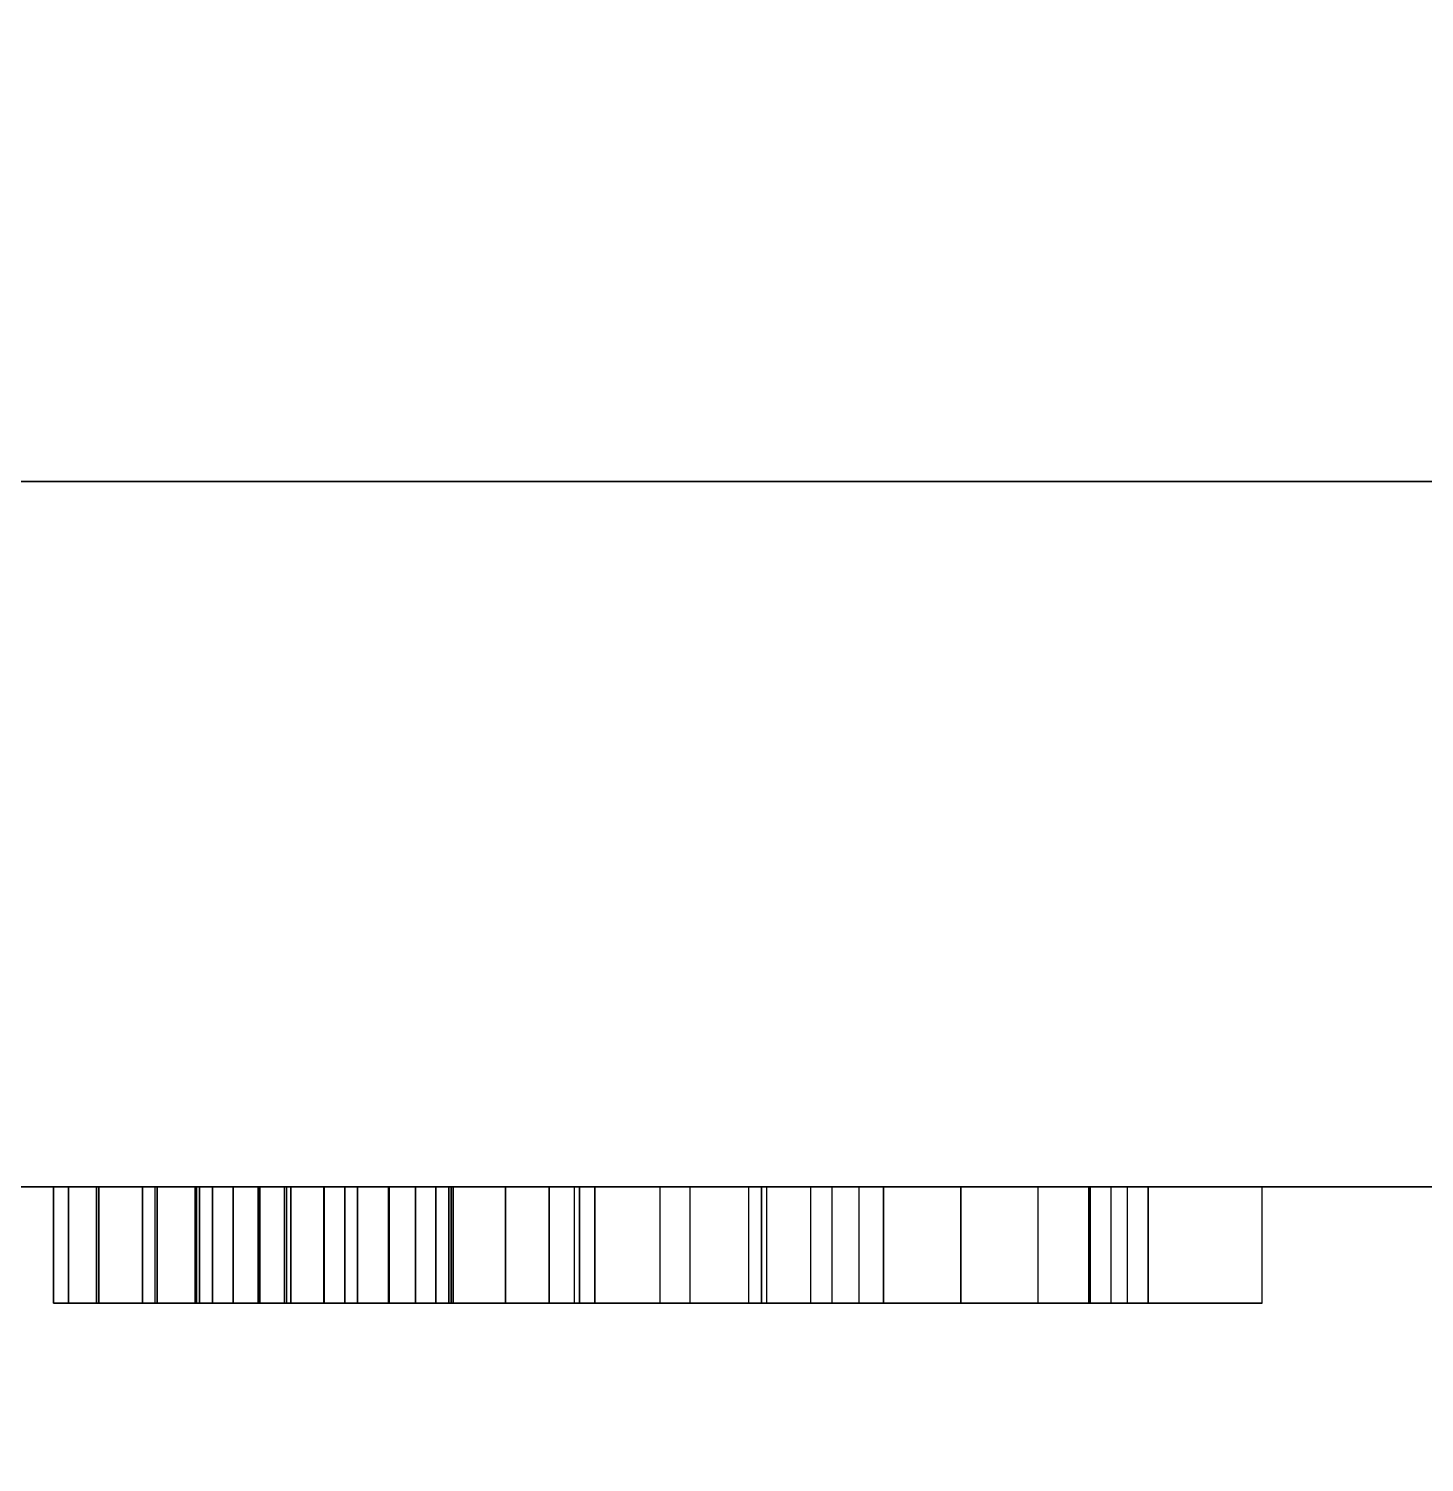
# Model space of a CAD drawing. Extents: x -1 to 891, y -1591 to 1.
# Drawn here: x 548.28 to 567.46, y -913.78 to -894.09 of the extents above; entities that cross this region are included whole.
import ezdxf

# ---------------------------------------------------------------- set-up
doc = ezdxf.new("R2010")
doc.units = 0
doc.linetypes.add('NASCOSTA', pattern=[9.525, 6.35, -3.175])
for name, color, linetype in [('IQ_200_2D', 1, 'Continuous'), ('IQ_200_3D', 1, 'Continuous'), ('IQ_204_2D', 7, 'Continuous'), ('IQ_BLACK_3D', 250, 'Continuous'), ('IQ_GLASS_3D', 142, 'Continuous'), ('IQ_WHITE_3D', 7, 'Continuous')]:
    doc.layers.add(name, color=color, linetype=linetype)

msp = doc.modelspace()

# ---------------------------------------------------------------- linework, layer by layer
at = {"layer": 'IQ_200_2D', "transparency": 33554687}
msp.add_line((0, -910), (890, -910), dxfattribs=at)
at = {"layer": 'IQ_204_2D', "linetype": 'NASCOSTA', "ltscale": 5, "transparency": 33554687}
msp.add_arc((902.296, -856.883), 734.22, 184.148691, 269.0404, dxfattribs=at)

# ---------------------------------------------------------------- meshes
at = {"layer": 'IQ_200_3D', "transparency": 33554687}
mesh = msp.add_polyface(dxfattribs=at)
corners = [(890, 0, 130), (890, -835, 130), (160, -835, 130), (160, -910, 130), (0, -910, 130), (0, 0, 130)]
mesh.append_faces([[corners[k] for k in face] for face in [(0, 1, 2, 5)]], dxfattribs={"vtx2": -1})
mesh.append_faces([[corners[k] for k in face] for face in [(2, 3, 4, 5)]], dxfattribs={"vtx3": -1})
mesh = msp.add_polyface(dxfattribs=at)
corners = [(890, 0, 950), (0, 0, 950), (0, -910, 950), (160, -910, 950), (160, -835, 950), (890, -835, 950)]
mesh.append_faces([[corners[k] for k in face] for face in [(2, 3, 4, 1)]], dxfattribs={"vtx2": -1})
mesh.append_faces([[corners[k] for k in face] for face in [(4, 5, 0, 1)]], dxfattribs={"vtx3": -1})
mesh = msp.add_polyface(dxfattribs=at)
corners = [(170, -835, 950), (170, -910, 950), (890, -910, 950), (890, -835, 950)]
mesh.append_faces([[corners[k] for k in face] for face in [(0, 1, 2, 3)]])
mesh = msp.add_polyface(dxfattribs=at)
corners = [(890, -835, 130), (890, -910, 130), (170, -910, 130), (170, -835, 130)]
mesh.append_faces([[corners[k] for k in face] for face in [(0, 1, 2, 3)]])
mesh = msp.add_polyface(dxfattribs=at)
corners = [(250, -835, 135), (250, -910, 135), (810, -910, 135), (810, -835, 135)]
mesh.append_faces([[corners[k] for k in face] for face in [(0, 1, 2, 3)]])
mesh = msp.add_polyface(dxfattribs=at)
corners = [(810, -835, 945), (810, -910, 945), (250, -910, 945), (250, -835, 945)]
mesh.append_faces([[corners[k] for k in face] for face in [(0, 1, 2, 3)]])
mesh = msp.add_polyface(dxfattribs=at)
corners = [(890, -910, 950), (170, -910, 950), (170, -910, 130), (890, -910, 130), (250, -910, 135), (250, -910, 945), (810, -910, 945), (810, -910, 135)]
mesh.append_faces([[corners[k] for k in face] for face in [(3, 7, 4, 2), (2, 4, 5, 1)]], dxfattribs={"vtx0": -1, "vtx2": -1})
mesh.append_faces([[corners[k] for k in face] for face in [(6, 7, 3, 0), (5, 6, 0, 1)]], dxfattribs={"vtx1": -1, "vtx3": -1})
at = {"layer": 'IQ_BLACK_3D', "transparency": 33554687}
mesh = msp.add_polyface(dxfattribs=at)
corners = [(810, -910, 135), (810, -910, 945), (250, -910, 945), (250, -910, 135), (415, -910, 227.039), (263.776, -910, 227.039), (263.776, -910, 867.039), (796.223, -910, 867.039), (796.223, -910, 227.039), (645, -910, 227.039), (616.716, -910, 255.323), (530, -910, 255.323), (443.284, -910, 255.323)]
mesh.append_faces([[corners[k] for k in face] for face in [(0, 8, 9, 3), (8, 0, 1, 7)]], dxfattribs={"vtx0": -1, "vtx2": -1})
mesh.append_faces([[corners[k] for k in face] for face in [(10, 11, 9)]], dxfattribs={"vtx1": -1})
mesh.append_faces([[corners[k] for k in face] for face in [(4, 5, 3, 9)]], dxfattribs={"vtx1": -1, "vtx2": -1, "vtx3": -1})
mesh.append_faces([[corners[k] for k in face] for face in [(2, 3, 5, 6), (1, 2, 6, 7)]], dxfattribs={"vtx1": -1, "vtx3": -1})
mesh.append_faces([[corners[k] for k in face] for face in [(11, 12, 4, 9)]], dxfattribs={"vtx2": -1, "vtx3": -1})
at = {"layer": 'IQ_GLASS_3D', "transparency": 33554687}
mesh = msp.add_polyface(dxfattribs=at)
corners = [(250, -900.31, 135), (250, -900.31, 945), (810, -900.31, 945), (810, -900.31, 135)]
mesh.append_faces([[corners[k] for k in face] for face in [(0, 1, 2, 3)]])
mesh = msp.add_polyface(dxfattribs=at)
corners = [(810, -900.31, 135), (810, -910, 135), (250, -910, 135), (250, -900.31, 135)]
mesh.append_faces([[corners[k] for k in face] for face in [(0, 1, 2, 3)]])
mesh = msp.add_polyface(dxfattribs=at)
corners = [(250, -900.31, 945), (250, -910, 945), (810, -910, 945), (810, -900.31, 945)]
mesh.append_faces([[corners[k] for k in face] for face in [(0, 1, 2, 3)]])
mesh = msp.add_polyface(dxfattribs=at)
corners = [(415, -910, 227.039), (443.284, -910, 255.323), (530, -910, 255.323), (616.716, -910, 255.323), (645, -910, 227.039), (796.223, -910, 227.039), (796.223, -910, 867.039), (263.776, -910, 867.039), (263.776, -910, 227.039)]
mesh.append_faces([[corners[k] for k in face] for face in [(7, 1, 2)]], dxfattribs={"vtx0": -1, "vtx2": -1})
mesh.append_faces([[corners[k] for k in face] for face in [(2, 3, 6, 7)]], dxfattribs={"vtx1": -1, "vtx3": -1})
mesh.append_faces([[corners[k] for k in face] for face in [(8, 0, 1, 7)]], dxfattribs={"vtx2": -1})
mesh.append_faces([[corners[k] for k in face] for face in [(3, 4, 5, 6)]], dxfattribs={"vtx3": -1})
at = {"layer": 'IQ_WHITE_3D', "transparency": 33554582}
mesh = msp.add_polyface(dxfattribs=at)
corners = [(547.145, -910, 196.821), (547.145, -910, 191.632), (545.211, -910, 191.709), (545.211, -910, 196.821), (547.145, -910, 185.594), (545.211, -910, 185.594), (553.597, -910, 187.723), (555.434, -910, 186.86), (554.834, -910, 186.179), (553.23, -910, 187.442), (555.852, -910, 187.665), (553.879, -910, 188.09), (554.056, -910, 188.518), (554.087, -910, 185.662), (552.803, -910, 187.265), (552.344, -910, 187.204), (553.239, -910, 185.34), (552.338, -910, 185.232), (554.116, -910, 188.976), (556.064, -910, 191.36), (556.064, -910, 188.548), (554.116, -910, 193.713), (556.064, -910, 193.713), (551.885, -910, 187.265), (551.437, -910, 185.343), (550.589, -910, 185.668), (551.458, -910, 187.442), (549.845, -910, 186.187), (551.091, -910, 187.723), (549.247, -910, 186.87), (548.832, -910, 187.677), (550.809, -910, 188.09), (550.572, -910, 188.976), (550.632, -910, 188.518), (548.622, -910, 188.56), (548.622, -910, 191.36), (550.572, -910, 193.713), (548.622, -910, 193.713), (563.378, -910, 188.19), (565.234, -910, 185.594), (563.156, -910, 185.594), (561.095, -910, 188.462), (562.158, -910, 189.895), (560.032, -910, 189.879), (564.961, -910, 193.712), (563.668, -910, 191.951), (562.851, -910, 193.712), (561.095, -910, 191.281), (558.353, -910, 187.54), (559.033, -910, 185.594), (558.43, -910, 192.07), (556.955, -910, 185.594), (559.323, -910, 193.712), (557.23, -910, 193.712), (551.797, -910, 178.057), (552.628, -910, 176.685), (551.828, -910, 176.685), (550.048, -910, 179.133), (551.797, -910, 180.577), (552.628, -910, 180.577), (550.017, -910, 180.577), (549.217, -910, 180.577), (550.048, -910, 176.685), (549.217, -910, 176.685), (559.695, -910, 176.685), (558.836, -910, 176.685), (558.458, -910, 177.525), (558.174, -910, 180.576), (557.374, -910, 180.576), (557.018, -910, 177.525), (556.64, -910, 176.685), (555.781, -910, 176.685), (563.67, -910, 177.485), (565.166, -910, 177.485), (565.166, -910, 176.685), (562.87, -910, 176.685), (562.87, -910, 180.577), (563.67, -910, 180.577), (544.773, -910, 177.696), (544.977, -910, 177.963), (545.65, -910, 177.575), (545.322, -910, 177.147), (545.106, -910, 178.274), (545.856, -910, 178.073), (545.926, -910, 178.607), (544.894, -910, 176.819), (544.506, -910, 177.491), (544.396, -910, 176.613), (544.195, -910, 177.363), (545.15, -910, 178.607), (545.856, -910, 179.142), (545.106, -910, 178.941), (545.65, -910, 179.64), (544.773, -910, 179.518), (545.322, -910, 180.067), (544.977, -910, 179.251), (544.506, -910, 179.723), (544.894, -910, 180.395), (544.195, -910, 179.852), (544.396, -910, 180.602)]
mesh.append_faces([[corners[k] for k in face] for face in [(83, 82, 84)]], dxfattribs={"vtx0": -1, "vtx1": -1})
mesh.append_faces([[corners[k] for k in face] for face in [(47, 42, 43, 50)]], dxfattribs={"vtx0": -1, "vtx1": -1, "vtx3": -1})
mesh.append_faces([[corners[k] for k in face] for face in [(6, 7, 8, 9), (9, 8, 13, 14), (14, 13, 16), (18, 19, 20, 12), (12, 20, 10), (7, 6, 11), (15, 17, 24), (87, 88, 86, 85), (89, 90, 84, 82), (90, 89, 91, 92), (93, 94, 92, 95), (92, 91, 95), (96, 97, 94, 93), (98, 99, 97, 96)]], dxfattribs={"vtx0": -1, "vtx2": -1})
mesh.append_faces([[corners[k] for k in face] for face in [(54, 55, 56, 57)]], dxfattribs={"vtx0": -1, "vtx3": -1})
mesh.append_faces([[corners[k] for k in face] for face in [(0, 1, 2, 3), (36, 32, 35, 37), (44, 45, 46), (51, 48, 49), (52, 47, 50, 53)]], dxfattribs={"vtx1": -1})
mesh.append_faces([[corners[k] for k in face] for face in [(60, 54, 57, 61)]], dxfattribs={"vtx1": -1, "vtx2": -1})
mesh.append_faces([[corners[k] for k in face] for face in [(42, 38, 41, 43)]], dxfattribs={"vtx1": -1, "vtx2": -1, "vtx3": -1})
mesh.append_faces([[corners[k] for k in face] for face in [(10, 7, 11, 12), (15, 14, 16, 17), (23, 15, 24, 25), (26, 23, 25, 27), (28, 26, 27, 29), (29, 30, 31, 28), (32, 33, 34, 35), (33, 31, 30, 34), (45, 42, 47, 46), (48, 43, 41, 49), (68, 67, 66, 69), (78, 79, 80, 81), (79, 82, 83, 80), (81, 85, 86, 78)]], dxfattribs={"vtx1": -1, "vtx3": -1})
mesh.append_faces([[corners[k] for k in face] for face in [(21, 22, 19, 18), (64, 65, 66, 67), (76, 77, 72, 75)]], dxfattribs={"vtx2": -1})
mesh.append_faces([[corners[k] for k in face] for face in [(1, 4, 5, 2), (38, 39, 40, 41), (54, 58, 59, 55), (57, 62, 63, 61), (69, 70, 71, 68), (72, 73, 74, 75)]], dxfattribs={"vtx3": -1})
mesh = msp.add_polyface(dxfattribs=at)
corners = [(548.622, -911.6, 193.713), (548.622, -910, 193.713), (548.622, -910, 191.36), (548.622, -911.6, 191.36)]
mesh.append_faces([[corners[k] for k in face] for face in [(0, 1, 2, 3)]])
mesh = msp.add_polyface(dxfattribs=at)
corners = [(548.622, -911.6, 191.36), (548.622, -910, 191.36), (548.622, -910, 188.56), (548.622, -911.6, 188.56)]
mesh.append_faces([[corners[k] for k in face] for face in [(0, 1, 2, 3)]])
mesh = msp.add_polyface(dxfattribs=at)
corners = [(556.064, -911.6, 188.548), (555.852, -911.6, 187.665), (555.434, -911.6, 186.86), (554.834, -911.6, 186.179), (554.087, -911.6, 185.662), (553.239, -911.6, 185.34), (552.338, -911.6, 185.232), (551.437, -911.6, 185.343), (550.589, -911.6, 185.668), (549.845, -911.6, 186.187), (549.247, -911.6, 186.87), (548.832, -911.6, 187.677), (548.622, -911.6, 188.56), (548.622, -910, 188.56), (548.832, -910, 187.677), (549.247, -910, 186.87), (549.845, -910, 186.187), (550.589, -910, 185.668), (551.437, -910, 185.343), (552.338, -910, 185.232), (553.239, -910, 185.34), (554.087, -910, 185.662), (554.834, -910, 186.179), (555.434, -910, 186.86), (555.852, -910, 187.665), (556.064, -910, 188.548)]
mesh.append_faces([[corners[k] for k in face] for face in [(13, 14, 11, 12), (0, 1, 24, 25)]], dxfattribs={"vtx1": -1})
mesh.append_faces([[corners[k] for k in face] for face in [(14, 15, 10, 11), (16, 17, 8, 9), (15, 16, 9, 10), (17, 18, 7, 8), (6, 7, 18, 19), (19, 20, 5, 6), (20, 21, 4, 5), (22, 23, 2, 3), (21, 22, 3, 4), (23, 24, 1, 2)]], dxfattribs={"vtx1": -1, "vtx3": -1})
mesh = msp.add_polyface(dxfattribs=at)
corners = [(549.217, -911.6, 180.577), (549.217, -910, 180.577), (549.217, -910, 176.685), (549.217, -911.6, 176.685)]
mesh.append_faces([[corners[k] for k in face] for face in [(0, 1, 2, 3)]])
mesh = msp.add_polyface(dxfattribs=at)
corners = [(551.797, -911.6, 178.057), (551.797, -910, 178.057), (550.017, -910, 180.577), (550.017, -911.6, 180.577)]
mesh.append_faces([[corners[k] for k in face] for face in [(0, 1, 2, 3)]])
mesh = msp.add_polyface(dxfattribs=at)
corners = [(550.048, -911.6, 176.685), (550.048, -910, 176.685), (550.048, -910, 179.133), (550.048, -911.6, 179.133)]
mesh.append_faces([[corners[k] for k in face] for face in [(0, 1, 2, 3)]])
mesh = msp.add_polyface(dxfattribs=at)
corners = [(550.048, -911.6, 179.133), (550.048, -910, 179.133), (551.828, -910, 176.685), (551.828, -911.6, 176.685)]
mesh.append_faces([[corners[k] for k in face] for face in [(0, 1, 2, 3)]])
mesh = msp.add_polyface(dxfattribs=at)
corners = [(550.572, -911.6, 188.976), (550.632, -911.6, 188.518), (550.809, -911.6, 188.09), (551.091, -911.6, 187.723), (551.458, -911.6, 187.442), (551.885, -911.6, 187.265), (552.344, -911.6, 187.204), (552.803, -911.6, 187.265), (553.23, -911.6, 187.442), (553.597, -911.6, 187.723), (553.879, -911.6, 188.09), (554.056, -911.6, 188.518), (554.116, -911.6, 188.976), (554.116, -910, 188.976), (554.056, -910, 188.518), (553.879, -910, 188.09), (553.597, -910, 187.723), (553.23, -910, 187.442), (552.803, -910, 187.265), (552.344, -910, 187.204), (551.885, -910, 187.265), (551.458, -910, 187.442), (551.091, -910, 187.723), (550.809, -910, 188.09), (550.632, -910, 188.518), (550.572, -910, 188.976)]
mesh.append_faces([[corners[k] for k in face] for face in [(0, 1, 24, 25)]], dxfattribs={"vtx1": -1})
mesh.append_faces([[corners[k] for k in face] for face in [(10, 11, 14, 15), (8, 9, 16, 17), (9, 10, 15, 16), (7, 8, 17, 18), (18, 19, 6, 7), (4, 5, 20, 21), (3, 4, 21, 22), (1, 2, 23, 24), (2, 3, 22, 23), (19, 20, 5, 6)]], dxfattribs={"vtx1": -1, "vtx3": -1})
mesh.append_faces([[corners[k] for k in face] for face in [(11, 12, 13, 14)]], dxfattribs={"vtx3": -1})
mesh = msp.add_polyface(dxfattribs=at)
corners = [(550.572, -911.6, 188.976), (550.572, -910, 188.976), (550.572, -910, 193.713), (550.572, -911.6, 193.713)]
mesh.append_faces([[corners[k] for k in face] for face in [(0, 1, 2, 3)]])
mesh = msp.add_polyface(dxfattribs=at)
corners = [(551.797, -911.6, 180.577), (551.797, -910, 180.577), (551.797, -910, 178.057), (551.797, -911.6, 178.057)]
mesh.append_faces([[corners[k] for k in face] for face in [(0, 1, 2, 3)]])
mesh = msp.add_polyface(dxfattribs=at)
corners = [(552.628, -911.6, 176.685), (552.628, -910, 176.685), (552.628, -910, 180.577), (552.628, -911.6, 180.577)]
mesh.append_faces([[corners[k] for k in face] for face in [(0, 1, 2, 3)]])
mesh = msp.add_polyface(dxfattribs=at)
corners = [(554.116, -911.6, 193.713), (554.116, -910, 193.713), (554.116, -910, 188.976), (554.116, -911.6, 188.976)]
mesh.append_faces([[corners[k] for k in face] for face in [(0, 1, 2, 3)]])
mesh = msp.add_polyface(dxfattribs=at)
corners = [(557.374, -911.6, 180.576), (557.374, -910, 180.576), (555.781, -910, 176.685), (555.781, -911.6, 176.685)]
mesh.append_faces([[corners[k] for k in face] for face in [(0, 1, 2, 3)]])
mesh = msp.add_polyface(dxfattribs=at)
corners = [(556.064, -911.6, 188.548), (556.064, -910, 188.548), (556.064, -910, 191.36), (556.064, -911.6, 191.36)]
mesh.append_faces([[corners[k] for k in face] for face in [(0, 1, 2, 3)]])
mesh = msp.add_polyface(dxfattribs=at)
corners = [(556.064, -911.6, 191.36), (556.064, -910, 191.36), (556.064, -910, 193.713), (556.064, -911.6, 193.713)]
mesh.append_faces([[corners[k] for k in face] for face in [(0, 1, 2, 3)]])
mesh = msp.add_polyface(dxfattribs=at)
corners = [(558.353, -911.6, 187.54), (558.353, -910, 187.54), (556.955, -910, 185.594), (556.955, -911.6, 185.594)]
mesh.append_faces([[corners[k] for k in face] for face in [(0, 1, 2, 3)]])
mesh = msp.add_polyface(dxfattribs=at)
corners = [(559.695, -911.6, 176.685), (559.695, -910, 176.685), (558.174, -910, 180.576), (558.174, -911.6, 180.576)]
mesh.append_faces([[corners[k] for k in face] for face in [(0, 1, 2, 3)]])
mesh = msp.add_polyface(dxfattribs=at)
corners = [(560.032, -911.6, 189.879), (560.032, -910, 189.879), (558.353, -910, 187.54), (558.353, -911.6, 187.54)]
mesh.append_faces([[corners[k] for k in face] for face in [(0, 1, 2, 3)]])
mesh = msp.add_polyface(dxfattribs=at)
corners = [(558.43, -911.6, 192.07), (558.43, -910, 192.07), (560.032, -910, 189.879), (560.032, -911.6, 189.879)]
mesh.append_faces([[corners[k] for k in face] for face in [(0, 1, 2, 3)]])
mesh = msp.add_polyface(dxfattribs=at)
corners = [(559.033, -911.6, 185.594), (559.033, -910, 185.594), (561.095, -910, 188.462), (561.095, -911.6, 188.462)]
mesh.append_faces([[corners[k] for k in face] for face in [(0, 1, 2, 3)]])
mesh = msp.add_polyface(dxfattribs=at)
corners = [(561.095, -911.6, 191.281), (561.095, -910, 191.281), (559.323, -910, 193.712), (559.323, -911.6, 193.712)]
mesh.append_faces([[corners[k] for k in face] for face in [(0, 1, 2, 3)]])
mesh = msp.add_polyface(dxfattribs=at)
corners = [(561.095, -911.6, 188.462), (561.095, -910, 188.462), (563.156, -910, 185.594), (563.156, -911.6, 185.594)]
mesh.append_faces([[corners[k] for k in face] for face in [(0, 1, 2, 3)]])
mesh = msp.add_polyface(dxfattribs=at)
corners = [(562.851, -911.6, 193.712), (562.851, -910, 193.712), (561.095, -910, 191.281), (561.095, -911.6, 191.281)]
mesh.append_faces([[corners[k] for k in face] for face in [(0, 1, 2, 3)]])
mesh = msp.add_polyface(dxfattribs=at)
corners = [(562.158, -911.6, 189.895), (562.158, -910, 189.895), (563.668, -910, 191.951), (563.668, -911.6, 191.951)]
mesh.append_faces([[corners[k] for k in face] for face in [(0, 1, 2, 3)]])
mesh = msp.add_polyface(dxfattribs=at)
corners = [(562.87, -911.6, 180.577), (562.87, -910, 180.577), (562.87, -910, 176.685), (562.87, -911.6, 176.685)]
mesh.append_faces([[corners[k] for k in face] for face in [(0, 1, 2, 3)]])
mesh = msp.add_polyface(dxfattribs=at)
corners = [(565.234, -911.6, 185.594), (565.234, -910, 185.594), (563.378, -910, 188.19), (563.378, -911.6, 188.19)]
mesh.append_faces([[corners[k] for k in face] for face in [(0, 1, 2, 3)]])
mesh = msp.add_polyface(dxfattribs=at)
corners = [(563.67, -911.6, 177.485), (563.67, -910, 177.485), (563.67, -910, 180.577), (563.67, -911.6, 180.577)]
mesh.append_faces([[corners[k] for k in face] for face in [(0, 1, 2, 3)]])
mesh = msp.add_polyface(dxfattribs=at)
corners = [(545.211, -911.6, 191.709), (545.211, -911.6, 185.594), (547.145, -911.6, 191.632), (547.145, -911.6, 196.821), (545.211, -911.6, 196.821), (547.145, -911.6, 185.594), (551.091, -911.6, 187.723), (549.247, -911.6, 186.87), (549.845, -911.6, 186.187), (551.458, -911.6, 187.442), (548.832, -911.6, 187.677), (550.809, -911.6, 188.09), (550.632, -911.6, 188.518), (550.589, -911.6, 185.668), (551.885, -911.6, 187.265), (551.437, -911.6, 185.343), (552.344, -911.6, 187.204), (548.622, -911.6, 191.36), (550.572, -911.6, 188.976), (550.572, -911.6, 193.713), (548.622, -911.6, 193.713), (548.622, -911.6, 188.56), (552.338, -911.6, 185.232), (553.239, -911.6, 185.34), (552.803, -911.6, 187.265), (554.087, -911.6, 185.662), (553.23, -911.6, 187.442), (553.597, -911.6, 187.723), (554.834, -911.6, 186.179), (555.434, -911.6, 186.86), (555.852, -911.6, 187.665), (553.879, -911.6, 188.09), (554.056, -911.6, 188.518), (556.064, -911.6, 188.548), (556.064, -911.6, 191.36), (554.116, -911.6, 188.976), (556.064, -911.6, 193.713), (554.116, -911.6, 193.713), (558.353, -911.6, 187.54), (556.955, -911.6, 185.594), (559.033, -911.6, 185.594), (561.095, -911.6, 188.462), (560.032, -911.6, 189.879), (562.158, -911.6, 189.895), (561.095, -911.6, 191.281), (558.43, -911.6, 192.07), (559.323, -911.6, 193.712), (557.23, -911.6, 193.712), (563.378, -911.6, 188.19), (563.156, -911.6, 185.594), (565.234, -911.6, 185.594), (563.668, -911.6, 191.951), (562.851, -911.6, 193.712), (564.961, -911.6, 193.712), (549.217, -911.6, 176.685), (550.048, -911.6, 176.685), (550.048, -911.6, 179.133), (550.017, -911.6, 180.577), (549.217, -911.6, 180.577), (551.797, -911.6, 178.057), (551.828, -911.6, 176.685), (552.628, -911.6, 176.685), (552.628, -911.6, 180.577), (551.797, -911.6, 180.577), (555.781, -911.6, 176.685), (556.64, -911.6, 176.685), (557.018, -911.6, 177.525), (557.374, -911.6, 180.576), (558.458, -911.6, 177.525), (558.174, -911.6, 180.576), (558.836, -911.6, 176.685), (559.695, -911.6, 176.685), (563.67, -911.6, 177.485), (563.67, -911.6, 180.577), (562.87, -911.6, 180.577), (562.87, -911.6, 176.685), (565.166, -911.6, 176.685), (565.166, -911.6, 177.485), (544.773, -911.6, 177.696), (544.506, -911.6, 177.491), (545.322, -911.6, 177.147), (545.65, -911.6, 177.575), (544.396, -911.6, 176.613), (544.894, -911.6, 176.819), (544.977, -911.6, 177.963), (545.856, -911.6, 178.073), (545.106, -911.6, 178.274), (545.926, -911.6, 178.607), (545.15, -911.6, 178.607), (544.506, -911.6, 179.723), (544.773, -911.6, 179.518), (545.322, -911.6, 180.067), (544.894, -911.6, 180.395), (544.977, -911.6, 179.251), (545.65, -911.6, 179.64), (545.856, -911.6, 179.142), (545.106, -911.6, 178.941)]
mesh.append_faces([[corners[k] for k in face] for face in [(2, 1, 5), (17, 18, 19, 20), (48, 41, 49, 50)]], dxfattribs={"vtx0": -1})
mesh.append_faces([[corners[k] for k in face] for face in [(28, 26, 25), (78, 81, 84)]], dxfattribs={"vtx0": -1, "vtx1": -1})
mesh.append_faces([[corners[k] for k in face] for face in [(42, 43, 44, 45)]], dxfattribs={"vtx0": -1, "vtx1": -1, "vtx2": -1})
mesh.append_faces([[corners[k] for k in face] for face in [(6, 7, 8, 9), (9, 8, 13, 14), (15, 16, 14, 13), (18, 17, 21, 12), (12, 21, 10), (7, 6, 11), (16, 15, 22), (23, 24, 16, 22), (25, 26, 24, 23), (41, 42, 38, 40), (44, 43, 51, 52), (67, 66, 68, 69), (85, 86, 84, 81), (86, 85, 87, 88), (95, 96, 88, 87), (96, 95, 94, 93)]], dxfattribs={"vtx0": -1, "vtx2": -1})
mesh.append_faces([[corners[k] for k in face] for face in [(41, 48, 43, 42)]], dxfattribs={"vtx0": -1, "vtx2": -1, "vtx3": -1})
mesh.append_faces([[corners[k] for k in face] for face in [(56, 57, 58, 54), (79, 82, 83, 80)]], dxfattribs={"vtx0": -1, "vtx3": -1})
mesh.append_faces([[corners[k] for k in face] for face in [(4, 0, 3)]], dxfattribs={"vtx1": -1})
mesh.append_faces([[corners[k] for k in face] for face in [(60, 61, 59)]], dxfattribs={"vtx1": -1, "vtx2": -1})
mesh.append_faces([[corners[k] for k in face] for face in [(0, 1, 2, 3), (10, 7, 11, 12), (27, 26, 28, 29), (29, 30, 31, 27), (32, 31, 30, 33), (33, 34, 35, 32), (59, 57, 56, 60), (78, 79, 80, 81), (89, 90, 91, 92), (90, 93, 94, 91)]], dxfattribs={"vtx1": -1, "vtx3": -1})
mesh.append_faces([[corners[k] for k in face] for face in [(38, 39, 40), (46, 47, 45, 44), (51, 53, 52), (54, 55, 56), (62, 63, 59, 61), (64, 65, 66, 67), (76, 77, 72, 75)]], dxfattribs={"vtx2": -1})
mesh.append_faces([[corners[k] for k in face] for face in [(34, 36, 37, 35), (68, 70, 71, 69), (72, 73, 74, 75)]], dxfattribs={"vtx3": -1})

doc.saveas('drawing.dxf')
